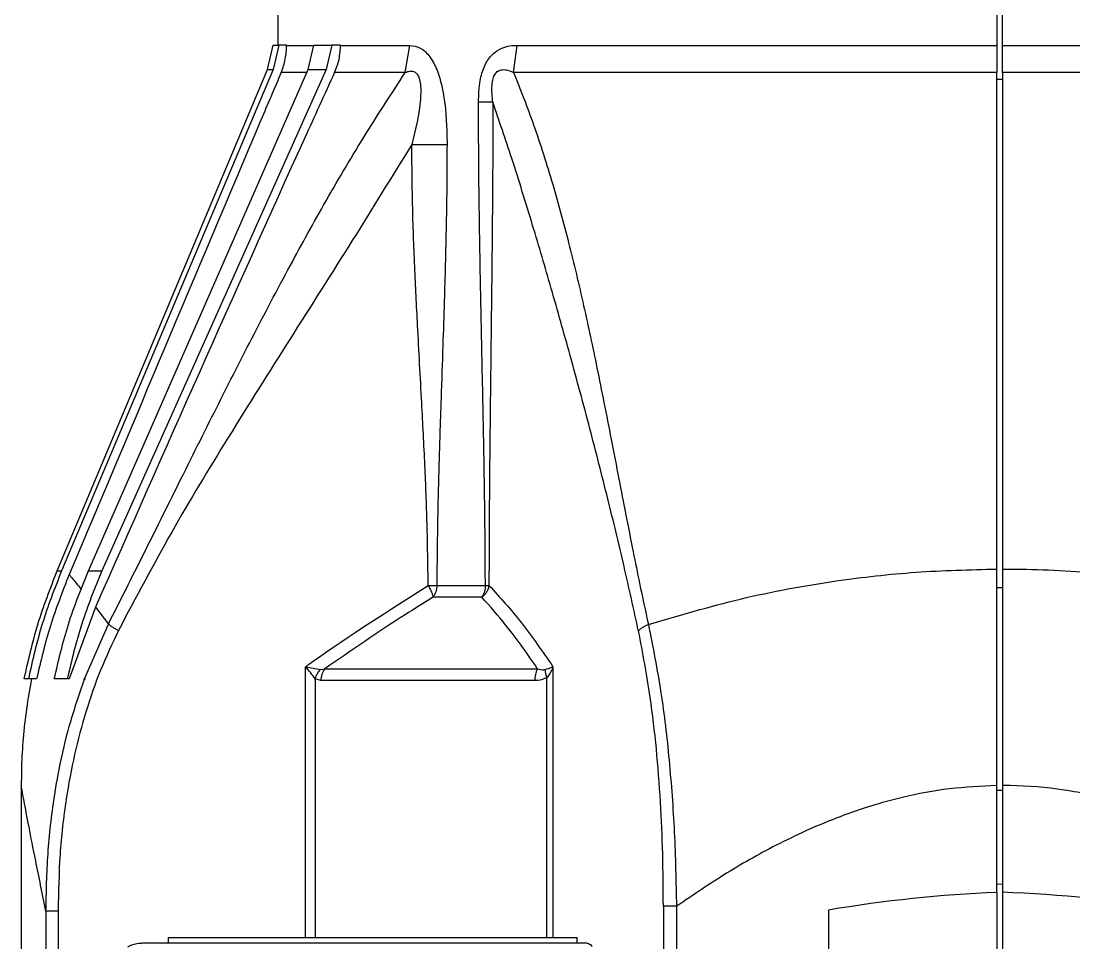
# Model space of a CAD drawing. Extents: x 12.3 to 108.7, y 1.1 to 80.4.
# Drawn here: x 44.206 to 47.962, y 56.531 to 59.818 of the extents above; entities that cross this region are included whole.
import ezdxf

# ---------------------------------------------------------------- set-up
doc = ezdxf.new("R2010")
doc.units = 0
doc.header["$MEASUREMENT"] = 0
doc.layers.add('OBJECT', color=7, linetype='CONTINUOUS')

msp = doc.modelspace()

# ---------------------------------------------------------------- linework, layer by layer
at = {"layer": 'OBJECT'}
for p, q in [((45.1218, 64.6439), (45.1218, 59.732)), ((47.6868, 63.728), (47.6868, 59.7311)), ((47.7068, 59.7311), (47.7068, 63.728)), ((45.0858, 59.6452), (45.1054, 59.732)), ((45.1054, 59.732), (45.1255, 59.732)), ((45.1255, 59.732), (45.1057, 59.6452)), ((45.1537, 59.732), (45.1255, 59.732)), ((45.1537, 59.7311), (45.1537, 59.732)), ((45.2305, 59.6452), (45.2512, 59.732)), ((45.2512, 59.732), (45.3155, 59.732)), ((45.3155, 59.732), (45.2942, 59.6452)), ((45.346, 59.732), (45.3155, 59.732)), ((45.346, 59.7311), (45.346, 59.732)), ((45.577, 59.6346), (45.5929, 59.7311)), ((45.9633, 59.6346), (45.9762, 59.7311)), ((44.3353, 57.8572), (45.0858, 59.6452)), ((45.1057, 59.6452), (44.3508, 57.8572)), ((44.4465, 57.8572), (45.2305, 59.6452)), ((45.2942, 59.6452), (44.4946, 57.8572)), ((45.0858, 59.6452), (45.1057, 59.6452)), ((45.2305, 59.6452), (45.2942, 59.6452)), ((47.7096, 59.6731), (47.7101, 59.6731)), ((47.6868, 57.8639), (47.6868, 59.6346)), ((47.6868, 59.6107), (47.7068, 59.6108)), ((47.7068, 59.6346), (47.7068, 57.8639)), ((44.3353, 57.8572), (44.3508, 57.8572)), ((44.4465, 57.8572), (44.4946, 57.8572)), ((47.7068, 57.8639), (47.7068, 57.0921)), ((45.6896, 57.8057), (45.8626, 57.8057)), ((45.85, 57.7633), (45.6759, 57.7633)), ((47.7068, 57.7974), (47.6868, 57.7972)), ((44.4717, 57.7275), (44.3781, 57.472)), ((44.4717, 57.7275), (44.5182, 57.6679)), ((44.4332, 57.473), (44.5182, 57.6679)), ((45.2205, 56.5504), (45.2205, 57.5157)), ((45.2732, 57.5063), (45.2904, 57.5084)), ((45.2904, 57.5084), (46.0488, 57.5084)), ((46.1038, 57.5157), (46.1038, 56.5504)), ((44.2325, 57.472), (44.2176, 57.472)), ((44.2618, 57.472), (44.2325, 57.472)), ((44.3712, 57.472), (44.3249, 57.472)), ((44.3781, 57.472), (44.3712, 57.472)), ((44.4308, 57.4713), (44.4332, 57.473)), ((44.4325, 57.4713), (44.4308, 57.4713)), ((44.4353, 57.4713), (44.4325, 57.4713)), ((45.2558, 57.4723), (45.2558, 56.5504)), ((45.2755, 57.466), (45.2558, 57.4723)), ((46.0386, 57.466), (45.2755, 57.466)), ((46.0821, 56.5504), (46.0821, 57.4764)), ((44.2068, 57.0905), (44.2068, 54.7523)), ((44.207, 57.091), (44.2071, 57.0905)), ((47.6868, 56.7107), (47.6868, 57.092)), ((47.7068, 57.0921), (47.7068, 56.7114)), ((47.7068, 57.0742), (47.6868, 57.0742)), ((47.6868, 56.7411), (47.7068, 56.7409)), ((47.6868, 56.7107), (47.6868, 56.1749)), ((47.7068, 56.7114), (47.7068, 56.1825)), ((44.3387, 56.6447), (44.2952, 56.6447)), ((44.2952, 56.6447), (44.2952, 54.7531)), ((44.3387, 56.6447), (44.3387, 54.7531)), ((46.4975, 56.6614), (46.4975, 55.5304)), ((46.5445, 56.6614), (46.4975, 56.6614)), ((46.5445, 56.6614), (46.5445, 55.5307)), ((47.0868, 56.6481), (47.0868, 56.1308)), ((44.643, 56.5309), (46.223, 56.5309)), ((44.7308, 56.5504), (45.2205, 56.5504)), ((44.7308, 56.5504), (44.7308, 56.5309)), ((45.2205, 56.5504), (45.2558, 56.5504)), ((45.2558, 56.5504), (46.0821, 56.5504)), ((46.0821, 56.5504), (46.1038, 56.5504)), ((46.1038, 56.5504), (46.1898, 56.5504)), ((46.1898, 56.5309), (46.1898, 56.5504))]:
    msp.add_line(p, q, dxfattribs=at)
for centre, radius, start, end in [((45.3271, 57.4572), 0.0729, 137.739, 168.082), ((45.3414, 57.4668), 0.0659, 140.749, 180.6415), ((46.1248, 57.4677), 0.0862, 151.8289, 181.1419), ((46.1551, 57.5079), 0.0796, 181.6442, 203.3113)]:
    msp.add_arc(centre, radius, start, end, dxfattribs=at)
for major_axis, start_param, end_param in [((0.2417, 13.8585), 0.032715, 0.107792), ((-0.2417, 13.8585), 6.175393, 6.252971)]:
    msp.add_ellipse((47.7068, 42.855), major_axis=major_axis, ratio=0.576999, start_param=start_param, end_param=end_param, dxfattribs=at)
for points, knots in [([(45.1342, 59.6346), (45.1372, 59.6424), (45.1433, 59.658), (45.1515, 59.6901), (45.1529, 59.7148), (45.1538, 59.7311)], [0, 0, 0, 0, 0.253944, 0.507889, 1, 1, 1, 1]), ([(45.1537, 59.7311), (45.1653, 59.7311), (45.1885, 59.7311), (45.2242, 59.7311), (45.2481, 59.7311), (45.251, 59.7311)], [0, 0, 0, 0, 0.467708, 0.935416, 1, 1, 1, 1]), ([(45.3249, 59.6346), (45.3281, 59.6423), (45.3346, 59.6578), (45.3435, 59.6898), (45.3451, 59.7146), (45.3461, 59.7311)], [0, 0, 0, 0, 0.252923, 0.505858, 1, 1, 1, 1]), ([(45.346, 59.7311), (45.3819, 59.7311), (45.4536, 59.7311), (45.5465, 59.7311), (45.5929, 59.7311)], [0, 0, 0, 0, 0.4999999, 1, 1, 1, 1]), ([(45.5929, 59.7311), (45.6061, 59.7293), (45.6209, 59.7274), (45.6466, 59.7113), (45.67, 59.6872), (45.6987, 59.6273), (45.7214, 59.5251), (45.7257, 59.4362), (45.7258, 59.3806), (45.7258, 59.378)], [0, 0, 0, 0, 0.145706, 0.161853, 0.29586, 0.430972, 0.641293, 0.983628, 1, 1, 1, 1]), ([(45.8381, 59.5279), (45.839, 59.554), (45.8405, 59.5985), (45.8569, 59.6572), (45.882, 59.6965), (45.921, 59.7247), (45.9538, 59.7309), (45.975, 59.731), (45.9762, 59.7311)], [0, 0, 0, 0, 0.244025, 0.415817, 0.583646, 0.731251, 0.98503, 1, 1, 1, 1]), ([(45.9762, 59.7311), (46.057, 59.7311), (46.2185, 59.7311), (46.4898, 59.7311), (46.7755, 59.7311), (47.0731, 59.7311), (47.3776, 59.7311), (47.5837, 59.7311), (47.6868, 59.7311)], [0, 0, 0, 0, 0.168441, 0.336883, 0.505324, 0.670216, 0.835108, 1, 1, 1, 1]), ([(47.6868, 59.7311), (47.6868, 59.7227), (47.6868, 59.7059), (47.6868, 59.6732), (47.6868, 59.6499), (47.6868, 59.6346)], [0, 0, 0, 0, 0.2541765, 0.5083552, 1, 1, 1, 1]), ([(47.7068, 59.7311), (47.8122, 59.7311), (48.0228, 59.7311), (48.3341, 59.7311), (48.6362, 59.7311), (48.9238, 59.7311), (49.1952, 59.7311), (49.3567, 59.7311), (49.4374, 59.7311)], [0, 0, 0, 0, 0.166667, 0.333333, 0.5, 0.666667, 0.833333, 1, 1, 1, 1]), ([(47.7068, 59.6346), (47.7068, 59.6424), (47.7068, 59.6581), (47.7068, 59.6902), (47.7068, 59.7148), (47.7068, 59.7311)], [0, 0, 0, 0, 0.2541805, 0.5083597, 1, 1, 1, 1]), ([(45.577, 59.6346), (45.5823, 59.6365), (45.5922, 59.64), (45.6062, 59.6389), (45.6176, 59.6316), (45.6278, 59.6145), (45.6333, 59.5825), (45.6301, 59.5008), (45.6133, 59.4317), (45.6002, 59.378)], [0, 0, 0, 0, 0.0740841, 0.1369976, 0.1937212, 0.250825, 0.3585746, 0.5009324, 1, 1, 1, 1]), ([(45.8893, 59.5278), (45.8872, 59.5482), (45.8843, 59.5759), (45.8887, 59.6081), (45.893, 59.621), (45.897, 59.6288), (45.902, 59.6351), (45.9104, 59.6417), (45.9316, 59.6475), (45.9498, 59.6401), (45.9633, 59.6346)], [0, 0, 0, 0, 0.3013694, 0.4093007, 0.4560815, 0.5003137, 0.5447127, 0.5911054, 0.6976021, 1, 1, 1, 1]), ([(45.1341, 59.6346), (45.1101, 59.5777), (44.8575, 58.9811), (44.6058, 58.3842), (44.378, 57.8442)], [0, 0, 0, 0, 0.095332, 1, 1, 1, 1]), ([(45.3248, 59.6346), (45.289, 59.5561), (44.9999, 58.9226), (44.7184, 58.2856), (44.4717, 57.7275)], [0, 0, 0, 0, 0.123817, 1, 1, 1, 1]), ([(44.5182, 57.6679), (44.56, 57.751), (44.6437, 57.9171), (44.7719, 58.1752), (44.8971, 58.4262), (45.0264, 58.6809), (45.1526, 58.9219), (45.2874, 59.1667), (45.4258, 59.4024), (45.5266, 59.5571), (45.577, 59.6346)], [0, 0, 0, 0, 0.124845, 0.249784, 0.385615, 0.499943, 0.631954, 0.74986, 0.874809, 1, 1, 1, 1]), ([(45.2258, 59.6346), (45.2252, 59.6346), (45.2035, 59.6346), (45.1693, 59.6346), (45.1459, 59.6346), (45.1341, 59.6346)], [0, 0, 0, 0, 0.014664, 0.507332, 1, 1, 1, 1]), ([(45.577, 59.6346), (45.5295, 59.6346), (45.4344, 59.6346), (45.3614, 59.6346), (45.3248, 59.6346)], [0, 0, 0, 0, 0.5, 1, 1, 1, 1]), ([(45.9633, 59.6346), (45.9876, 59.5731), (46.0378, 59.4458), (46.1026, 59.2408), (46.1615, 59.0248), (46.2134, 58.8058), (46.254, 58.615), (46.2861, 58.4553), (46.3121, 58.3228), (46.3377, 58.1907), (46.3635, 58.0571), (46.388, 57.9333), (46.4148, 57.8012), (46.4336, 57.7149), (46.4443, 57.6658)], [0, 0, 0, 0, 0.108029, 0.223361, 0.332023, 0.445426, 0.555337, 0.615889, 0.68051, 0.749225, 0.808556, 0.874651, 0.928783, 1, 1, 1, 1]), ([(47.6868, 59.6346), (47.5829, 59.6346), (47.3752, 59.6346), (47.0684, 59.6346), (46.7685, 59.6346), (46.4807, 59.6346), (46.2073, 59.6346), (46.0446, 59.6346), (45.9633, 59.6346)], [0, 0, 0, 0, 0.1649054, 0.3298109, 0.4947162, 0.6631442, 0.8315721, 1, 1, 1, 1]), ([(49.4504, 59.6346), (49.369, 59.6346), (49.2063, 59.6346), (48.9329, 59.6346), (48.6431, 59.6346), (48.3388, 59.6346), (48.0252, 59.6346), (47.813, 59.6346), (47.7068, 59.6346)], [0, 0, 0, 0, 0.166667, 0.333333, 0.5, 0.666667, 0.833333, 1, 1, 1, 1]), ([(45.8626, 57.8057), (45.8621, 57.8993), (45.8611, 58.0772), (45.856, 58.3658), (45.8497, 58.6638), (45.8436, 58.9678), (45.8391, 59.2532), (45.8384, 59.4357), (45.8381, 59.5279)], [0, 0, 0, 0, 0.1629018, 0.3098318, 0.5028293, 0.6821149, 0.8395287, 1, 1, 1, 1]), ([(45.8893, 59.5279), (45.8827, 59.5279), (45.8694, 59.5279), (45.8485, 59.5279), (45.8381, 59.5279)], [0, 0, 0, 0, 0.5, 1, 1, 1, 1]), ([(45.8893, 59.5279), (45.8893, 59.4854), (45.8892, 59.3974), (45.8885, 59.2607), (45.8876, 59.1285), (45.8863, 58.9984), (45.8849, 58.8647), (45.8831, 58.7101), (45.8812, 58.5522), (45.8796, 58.4086), (45.8783, 58.29), (45.8772, 58.174), (45.8763, 58.0541), (45.8757, 57.9279), (45.8755, 57.8458), (45.8755, 57.8057)], [0, 0, 0, 0, 0.073897, 0.153267, 0.238114, 0.304225, 0.379778, 0.471149, 0.57355, 0.65492, 0.721371, 0.780168, 0.856935, 0.930211, 1, 1, 1, 1]), ([(46.409, 57.6426), (46.392, 57.7198), (46.3568, 57.8791), (46.2987, 58.1193), (46.2346, 58.3699), (46.167, 58.6198), (46.099, 58.8613), (46.0296, 59.0961), (45.9608, 59.3189), (45.912, 59.4617), (45.8893, 59.5278)], [0, 0, 0, 0, 0.1145593, 0.236447, 0.3657729, 0.5026289, 0.6306682, 0.7525376, 0.8853648, 1, 1, 1, 1]), ([(45.6002, 59.378), (45.5301, 59.2642), (45.3866, 59.0313), (45.1657, 58.6846), (44.948, 58.339), (44.7394, 57.9959), (44.616, 57.7623), (44.5539, 57.6447)], [0, 0, 0, 0, 0.198032, 0.405338, 0.609469, 0.803446, 1, 1, 1, 1]), ([(45.6002, 59.378), (45.6242, 59.378), (45.6722, 59.378), (45.7079, 59.378), (45.7258, 59.378)], [0, 0, 0, 0, 0.5000003, 1, 1, 1, 1]), ([(45.6585, 57.8057), (45.6576, 57.8792), (45.6558, 58.0217), (45.6471, 58.2385), (45.6349, 58.4743), (45.6218, 58.7107), (45.6101, 58.9468), (45.602, 59.1617), (45.6008, 59.3069), (45.6002, 59.378)], [0, 0, 0, 0, 0.140091, 0.27181, 0.413599, 0.590148, 0.723186, 0.86437, 1, 1, 1, 1]), ([(45.7258, 59.378), (45.7256, 59.3324), (45.7253, 59.2374), (45.723, 59.0942), (45.7198, 58.9535), (45.7156, 58.8093), (45.7105, 58.6507), (45.705, 58.4918), (45.7005, 58.3517), (45.6971, 58.2447), (45.6943, 58.1403), (45.692, 58.0317), (45.6902, 57.9165), (45.6898, 57.8419), (45.6896, 57.8057)], [0, 0, 0, 0, 0.087014, 0.181124, 0.273134, 0.355344, 0.456284, 0.576026, 0.658624, 0.723749, 0.780408, 0.857781, 0.930974, 1, 1, 1, 1]), ([(44.2176, 57.472), (44.2323, 57.5374), (44.2618, 57.6687), (44.3107, 57.7942), (44.3353, 57.8572)], [0, 0, 0, 0, 0.497472, 1, 1, 1, 1]), ([(44.3508, 57.8572), (44.3263, 57.7948), (44.2771, 57.6694), (44.2474, 57.538), (44.2325, 57.472)], [0, 0, 0, 0, 0.497452, 1, 1, 1, 1]), ([(44.378, 57.8442), (44.3543, 57.7838), (44.3066, 57.6625), (44.2768, 57.5357), (44.2618, 57.472)], [0, 0, 0, 0, 0.497692, 1, 1, 1, 1]), ([(44.3249, 57.472), (44.3401, 57.5374), (44.3706, 57.669), (44.4211, 57.7943), (44.4465, 57.8572)], [0, 0, 0, 0, 0.497315, 1, 1, 1, 1]), ([(44.4946, 57.8572), (44.4691, 57.795), (44.4179, 57.6698), (44.3868, 57.5382), (44.3712, 57.472)], [0, 0, 0, 0, 0.497249, 1, 1, 1, 1]), ([(44.378, 57.8442), (44.3863, 57.8341), (44.3973, 57.8207), (44.4167, 57.7965), (44.4216, 57.7904)], [0, 0, 0, 0, 0.75059, 1, 1, 1, 1]), ([(46.4443, 57.6658), (46.5529, 57.6981), (46.7712, 57.7632), (47.092, 57.8217), (47.3984, 57.8568), (47.5904, 57.8615), (47.6868, 57.8639)], [0, 0, 0, 0, 0.272785, 0.548402, 0.773307, 1, 1, 1, 1]), ([(47.6868, 57.092), (47.6868, 57.1567), (47.6868, 57.2862), (47.6868, 57.481), (47.6868, 57.6752), (47.6868, 57.801), (47.6868, 57.8639)], [0, 0, 0, 0, 0.245051, 0.490103, 0.745052, 1, 1, 1, 1]), ([(47.7068, 57.8639), (47.7221, 57.8639), (47.843, 57.8635), (48.0706, 57.8521), (48.3808, 57.8125), (48.6825, 57.752), (48.8735, 57.6946), (48.9694, 57.6658)], [0, 0, 0, 0, 0.03531, 0.279992, 0.527063, 0.762577, 1, 1, 1, 1]), ([(45.2205, 57.5157), (45.2287, 57.5216), (45.3718, 57.6229), (45.5194, 57.717), (45.6585, 57.8057)], [0, 0, 0, 0, 0.0578891, 1, 1, 1, 1]), ([(45.6585, 57.8057), (45.6585, 57.8057), (45.6628, 57.8057), (45.6715, 57.8058), (45.6819, 57.8058), (45.6875, 57.8057), (45.6896, 57.8057), (45.6896, 57.8057)], [0, 0, 0, 0, 0.0000652, 0.3550705, 0.7356526, 0.9999362, 1, 1, 1, 1]), ([(45.6585, 57.8057), (45.6607, 57.8015), (45.6653, 57.7932), (45.6705, 57.7815), (45.6743, 57.7711), (45.6753, 57.7659), (45.6757, 57.7632)], [0, 0, 0, 0, 0.249994, 0.499996, 0.749998, 1, 1, 1, 1]), ([(45.6896, 57.8057), (45.6894, 57.8018), (45.6891, 57.7939), (45.6862, 57.7826), (45.682, 57.7721), (45.6779, 57.7662), (45.6759, 57.7633)], [0, 0, 0, 0, 0.249993, 0.499996, 0.749999, 1, 1, 1, 1]), ([(45.8626, 57.8057), (45.8624, 57.8018), (45.8621, 57.7939), (45.8595, 57.7826), (45.8556, 57.7721), (45.8519, 57.7662), (45.85, 57.7633)], [0, 0, 0, 0, 0.2499935, 0.4999964, 0.7500007, 1, 1, 1, 1]), ([(45.8755, 57.8057), (45.8746, 57.8017), (45.873, 57.7937), (45.8674, 57.7822), (45.8598, 57.7717), (45.8533, 57.7661), (45.8501, 57.7633)], [0, 0, 0, 0, 0.249996, 0.500002, 0.749998, 1, 1, 1, 1]), ([(45.8626, 57.8057), (45.8626, 57.8057), (45.8642, 57.8057), (45.8676, 57.8057), (45.8719, 57.8057), (45.8743, 57.8057), (45.8755, 57.8057), (45.8755, 57.8057)], [0, 0, 0, 0, 0.000101, 0.314742, 0.623576, 0.9999, 1, 1, 1, 1]), ([(45.8755, 57.8057), (45.9144, 57.7628), (45.9924, 57.6768), (46.0666, 57.5695), (46.1038, 57.5157)], [0, 0, 0, 0, 0.498681, 1, 1, 1, 1]), ([(45.6757, 57.7632), (45.6426, 57.7426), (45.5119, 57.6614), (45.3851, 57.5738), (45.2904, 57.5084)], [0, 0, 0, 0, 0.253585, 1, 1, 1, 1]), ([(46.0488, 57.5084), (46.0398, 57.5216), (46.0031, 57.5755), (45.9376, 57.665), (45.8793, 57.7305), (45.8501, 57.7633)], [0, 0, 0, 0, 0.1394468, 0.5690819, 1, 1, 1, 1]), ([(44.5182, 57.6679), (44.5198, 57.6665), (44.5229, 57.6637), (44.5312, 57.658), (44.5415, 57.6516), (44.5498, 57.647), (44.5539, 57.6447)], [0, 0, 0, 0, 0.25, 0.499999, 0.749997, 1, 1, 1, 1]), ([(46.409, 57.6426), (46.4107, 57.6449), (46.414, 57.6493), (46.4223, 57.6555), (46.4323, 57.6613), (46.4403, 57.6643), (46.4443, 57.6658)], [0, 0, 0, 0, 0.250001, 0.499997, 0.749999, 1, 1, 1, 1]), ([(46.4443, 57.6658), (46.4601, 57.5861), (46.4906, 57.4317), (46.5198, 57.1806), (46.5386, 56.9249), (46.5425, 56.7496), (46.5445, 56.6614)], [0, 0, 0, 0, 0.257109, 0.497626, 0.747109, 1, 1, 1, 1]), ([(44.5539, 57.6447), (44.5318, 57.598), (44.4877, 57.5045), (44.4184, 57.3058), (44.3692, 57.0852), (44.3425, 56.8457), (44.34, 56.7119), (44.3387, 56.6447)], [0, 0, 0, 0, 0.1508799, 0.3017788, 0.6118069, 0.8052853, 1, 1, 1, 1]), ([(46.4975, 56.6614), (46.4971, 56.7237), (46.4962, 56.8483), (46.4881, 57.0363), (46.4736, 57.2233), (46.4498, 57.4302), (46.4239, 57.565), (46.409, 57.6426)], [0, 0, 0, 0, 0.183115, 0.366178, 0.555066, 0.743887, 1, 1, 1, 1]), ([(45.2205, 57.5157), (45.2206, 57.5157), (45.2302, 57.5141), (45.2499, 57.5108), (45.2652, 57.5078), (45.2732, 57.5063)], [0, 0, 0, 0, 0.007313, 0.483883, 1, 1, 1, 1]), ([(45.2558, 57.4723), (45.2506, 57.4793), (45.2408, 57.4929), (45.2273, 57.5083), (45.2206, 57.5156), (45.2205, 57.5157)], [0, 0, 0, 0, 0.514647, 0.992682, 1, 1, 1, 1]), ([(46.0488, 57.5084), (46.056, 57.5062), (46.0648, 57.5036), (46.074, 57.5053), (46.0756, 57.5056)], [0, 0, 0, 0, 0.828661, 1, 1, 1, 1]), ([(46.0756, 57.5056), (46.0844, 57.5082), (46.0954, 57.5115), (46.1024, 57.515), (46.1038, 57.5157), (46.1038, 57.5157)], [0, 0, 0, 0, 0.78717, 0.991474, 1, 1, 1, 1]), ([(46.1038, 57.5157), (46.1038, 57.5156), (46.1029, 57.5127), (46.0981, 57.4993), (46.0891, 57.4865), (46.0821, 57.4764)], [0, 0, 0, 0, 0.008535, 0.216274, 1, 1, 1, 1]), ([(44.2437, 57.472), (44.2374, 57.4365), (44.2247, 57.366), (44.2136, 57.2617), (44.2076, 57.1702), (44.2074, 57.114), (44.2073, 57.091)], [0, 0, 0, 0, 0.282132, 0.560555, 0.820225, 1, 1, 1, 1]), ([(44.2952, 56.6447), (44.2966, 56.7128), (44.2994, 56.8495), (44.3249, 57.0701), (44.3672, 57.2792), (44.4136, 57.4155), (44.4325, 57.4713)], [0, 0, 0, 0, 0.242263, 0.485939, 0.789784, 1, 1, 1, 1]), ([(44.4332, 57.473), (44.4335, 57.4731), (44.4341, 57.4734), (44.4348, 57.4729), (44.4351, 57.472), (44.4352, 57.4714), (44.4353, 57.4713)], [0, 0, 0, 0, 0.321733, 0.645677, 0.931731, 1, 1, 1, 1]), ([(46.0821, 57.4764), (46.0714, 57.4721), (46.0571, 57.4663), (46.0423, 57.4661), (46.0386, 57.466)], [0, 0, 0, 0, 0.747888, 1, 1, 1, 1]), ([(44.2952, 56.6447), (44.2825, 56.7064), (44.2593, 56.8187), (44.2337, 56.95), (44.2176, 57.0343), (44.2094, 57.078), (44.2063, 57.0949), (44.207, 57.0913), (44.207, 57.091)], [0, 0, 0, 0, 0.258439, 0.469941, 0.684727, 0.834376, 0.986341, 1, 1, 1, 1]), ([(47.6868, 57.092), (47.6305, 57.0893), (47.5172, 57.0841), (47.3291, 57.0483), (47.125, 56.985), (46.9169, 56.8913), (46.7227, 56.7826), (46.604, 56.7019), (46.5445, 56.6614)], [0, 0, 0, 0, 0.135924, 0.273595, 0.460994, 0.65131, 0.825153, 1, 1, 1, 1]), ([(48.8692, 56.6614), (48.7856, 56.7175), (48.6269, 56.8239), (48.3745, 56.9509), (48.1425, 57.0345), (47.9273, 57.0796), (47.7894, 57.0916), (47.7159, 57.092), (47.7068, 57.0921)], [0, 0, 0, 0, 0.240482, 0.456541, 0.672314, 0.825355, 0.978337, 1, 1, 1, 1]), ([(44.5871, 56.5166), (44.5891, 56.5178), (44.6018, 56.5248), (44.621, 56.5301), (44.638, 56.5307), (44.643, 56.5309)], [0, 0, 0, 0, 0.1205655, 0.7418779, 1, 1, 1, 1]), ([(46.223, 56.5309), (46.2282, 56.5298), (46.2353, 56.5283), (46.2416, 56.5201), (46.2433, 56.5179)], [0, 0, 0, 0, 0.741139, 1, 1, 1, 1])]:
    msp.add_open_spline(points, degree=3, knots=knots, dxfattribs=at)

doc.saveas('drawing.dxf')
